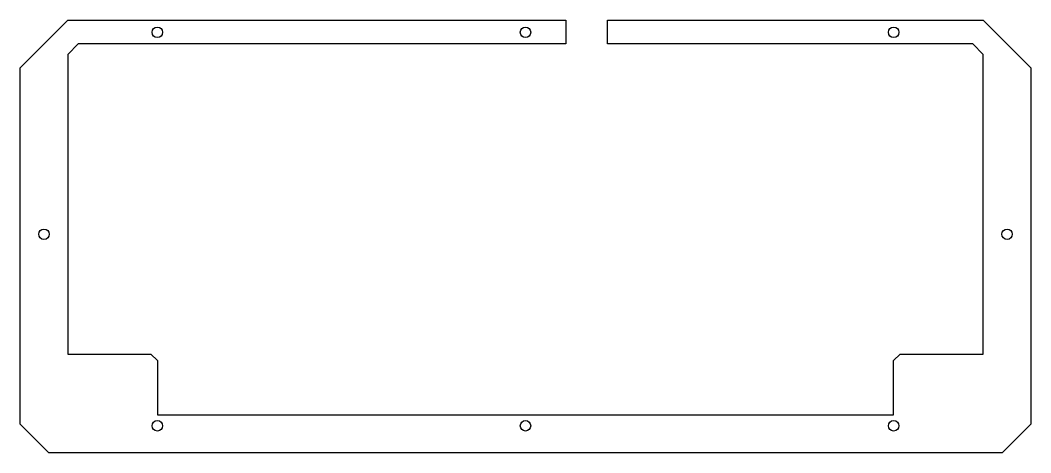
# Model space of a CAD drawing. Header units: millimetres. Extents: x 29 to 345, y -183 to -48.
import ezdxf

# ---------------------------------------------------------------- set-up
doc = ezdxf.new("R2010")
doc.units = ezdxf.units.MM
doc.layers.get('0').update_dxf_attribs({"linetype": 'CONTINUOUS'})

msp = doc.modelspace()

# ---------------------------------------------------------------- linework, layer by layer
msp.add_lwpolyline([(199.95, -48.31), (199.95, -55.73), (47.56, -55.73), (44.3, -58.99), (44.3, -152.6), (70.3, -152.6), (72.3, -154.6), (72.3, -171.6), (302.35, -171.6), (302.35, -154.6), (304.35, -152.6), (330.35, -152.6), (330.35, -58.99), (327.09, -55.73), (212.95, -55.73), (212.95, -48.31), (330.35, -48.31), (345.2, -63.15), (345.2, -174.49), (336.24, -183.45), (38.41, -183.45), (29.45, -174.49), (29.45, -63.15), (44.3, -48.31)], close=True)
for centre in [(72.3, -52.09), (187.33, -52.09), (302.35, -52.09), (36.88, -115.17), (337.78, -115.17), (72.3, -175.02), (187.33, -175.02), (302.35, -175.02)]:
    msp.add_circle(centre, 1.63)

doc.saveas('drawing.dxf')
